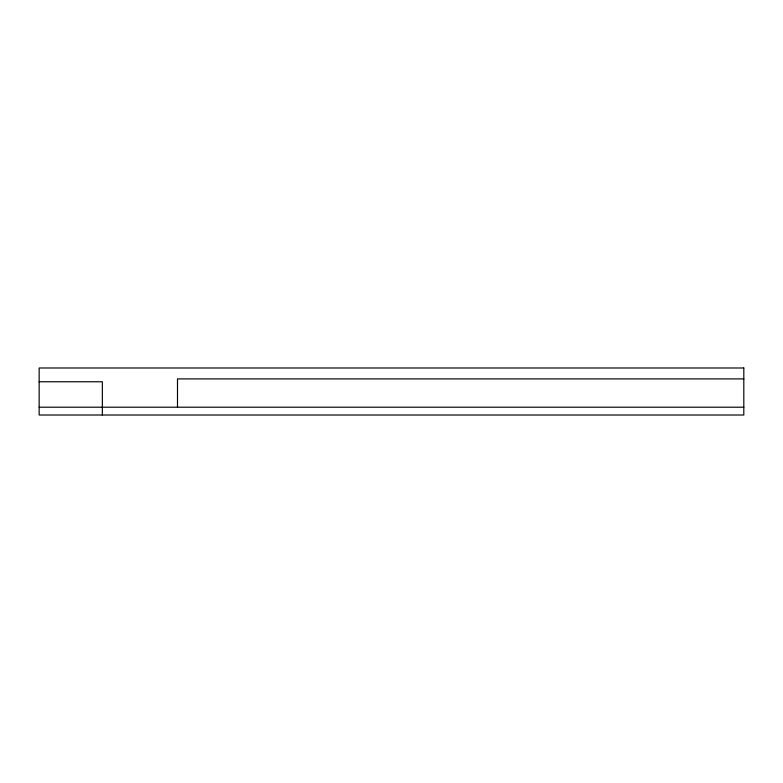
<?xml version="1.0" encoding="UTF-8"?>
<svg xmlns="http://www.w3.org/2000/svg" width="783" height="783" viewBox="0 0 783 783"><rect width="100%" height="100%" fill="white"/><g stroke="black" fill="none" stroke-linecap="round" stroke-linejoin="round"><path stroke-width="1.17" d="M743.85 378.894L177.496 378.894L177.496 407.209M39.15 381.761L102.348 381.761L102.348 415.01M39.15 407.209L743.85 407.209M743.811 367.99L39.15 367.99L39.15 415.01L743.811 415.01L743.811 367.99"/></g></svg>
